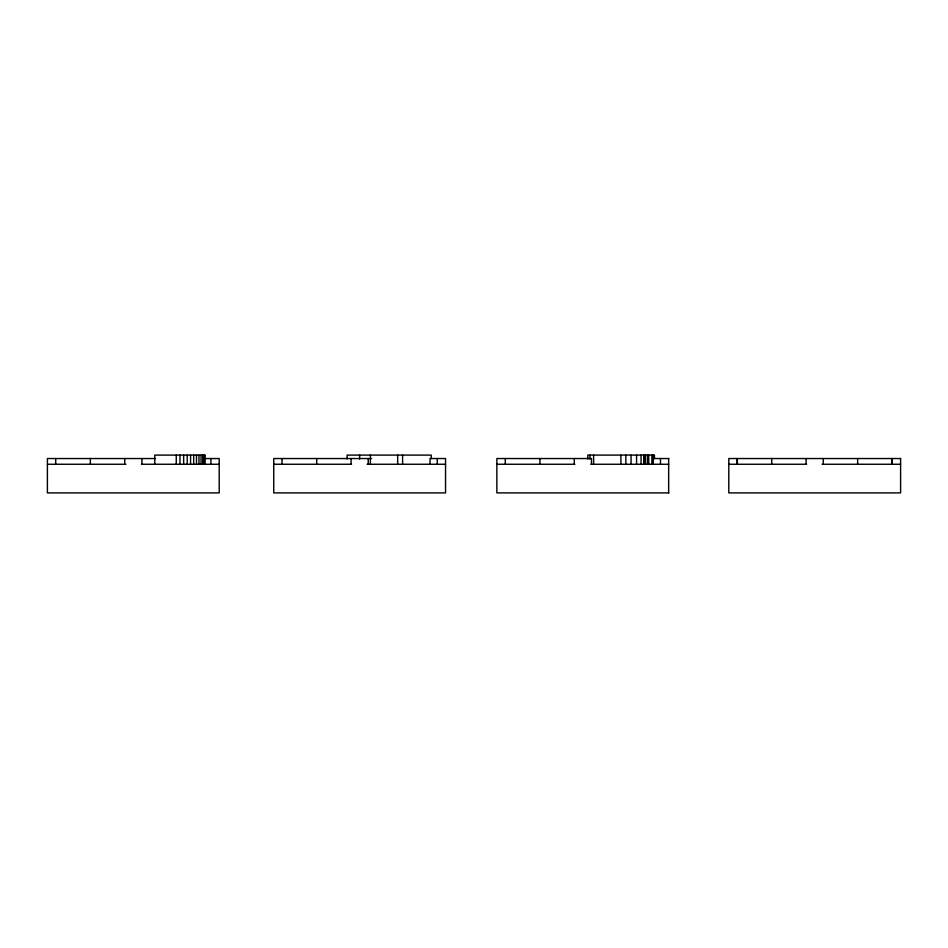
<?xml version="1.0" encoding="UTF-8"?>
<svg xmlns="http://www.w3.org/2000/svg" width="948" height="948" viewBox="0 0 948 948"><rect width="100%" height="100%" fill="white"/><g stroke="black" fill="none" stroke-linecap="round" stroke-linejoin="round"><path stroke-width="1.42" d="M204.887 455.099L154.773 455.099L154.773 464.259M155.519 458.536L47.4 458.536L47.4 492.901L219.201 492.901L219.201 458.536L203.69 458.536M371.616 458.536L273.747 458.536L273.747 492.901L445.548 492.901L445.548 458.536L430.06 458.536L430.06 464.259M653.148 458.536L668.778 458.536M47.4 464.259L125.859 464.259M141.501 464.259L219.201 464.259M273.747 464.259L351.554 464.259M367.089 464.259L445.548 464.259M496.977 464.259L574.891 464.259M590.805 464.259L668.778 464.259M728.799 464.259L806.594 464.259M822.106 464.259L900.6 464.259M668.778 492.901L496.859 492.901L496.859 458.536L591.469 458.536L591.469 464.259M892.305 458.536L892.305 464.259M892.009 458.536L892.009 464.259M857.644 458.536L857.644 464.259M823.291 458.536L823.291 464.259M806.108 458.536L806.108 464.259M771.743 458.536L771.743 464.259M737.39 458.536L737.39 464.259M737.094 458.536L737.094 464.259M668.66 458.536L668.66 492.901M660.483 458.536L660.483 464.259M654.464 458.536L654.464 455.099L587.831 455.099L587.831 459.033M653.29 455.099L653.29 464.259M651.88 455.099L651.88 464.259M648.752 455.099L648.752 464.259M647.306 455.099L647.306 464.259M645.126 455.099L645.126 464.259M644.901 455.099L644.901 464.259M643.716 455.099L643.716 464.259M641.049 455.099L641.049 464.259M636.57 455.099L636.57 464.259M631.06 455.099L631.06 464.259M625.834 455.099L625.834 464.259M620.893 455.099L620.893 464.259M593.614 455.099L593.614 464.259M589.952 455.099L589.952 459.033M574.287 458.536L574.287 464.259M539.933 458.536L539.933 464.259M505.272 458.536L505.272 464.259M437.253 458.536L437.253 464.259M431.233 458.536L431.233 455.099L347.087 455.099L347.087 459.033M402.604 455.099L402.604 464.259M397.662 455.099L397.662 464.259M370.384 455.099L370.384 464.259M368.239 458.536L368.239 464.259M359.648 455.099L359.648 459.033M351.056 458.536L351.056 464.259M316.703 458.536L316.703 464.259M282.042 458.536L282.042 464.259M210.906 458.536L210.906 464.259M203.915 455.099L203.915 464.259M202.706 455.099L202.706 464.259M201.047 455.099L201.047 464.259M198.973 455.099L198.973 464.259M196.497 455.099L196.497 464.259M193.688 455.099L193.688 464.259M190.572 455.099L190.572 464.259M187.206 455.099L187.206 464.259M183.663 455.099L183.663 464.259M179.99 455.099L179.99 464.259M176.257 455.099L176.257 464.259M141.892 458.536L141.892 464.259M124.709 458.536L124.709 464.259M90.356 458.536L90.356 464.259M55.695 458.536L55.695 464.259M900.6 458.536L728.799 458.536L728.799 492.901L900.6 492.901L900.6 458.536M204.732 464.259L204.732 455.099L204.638 464.259"/></g></svg>
